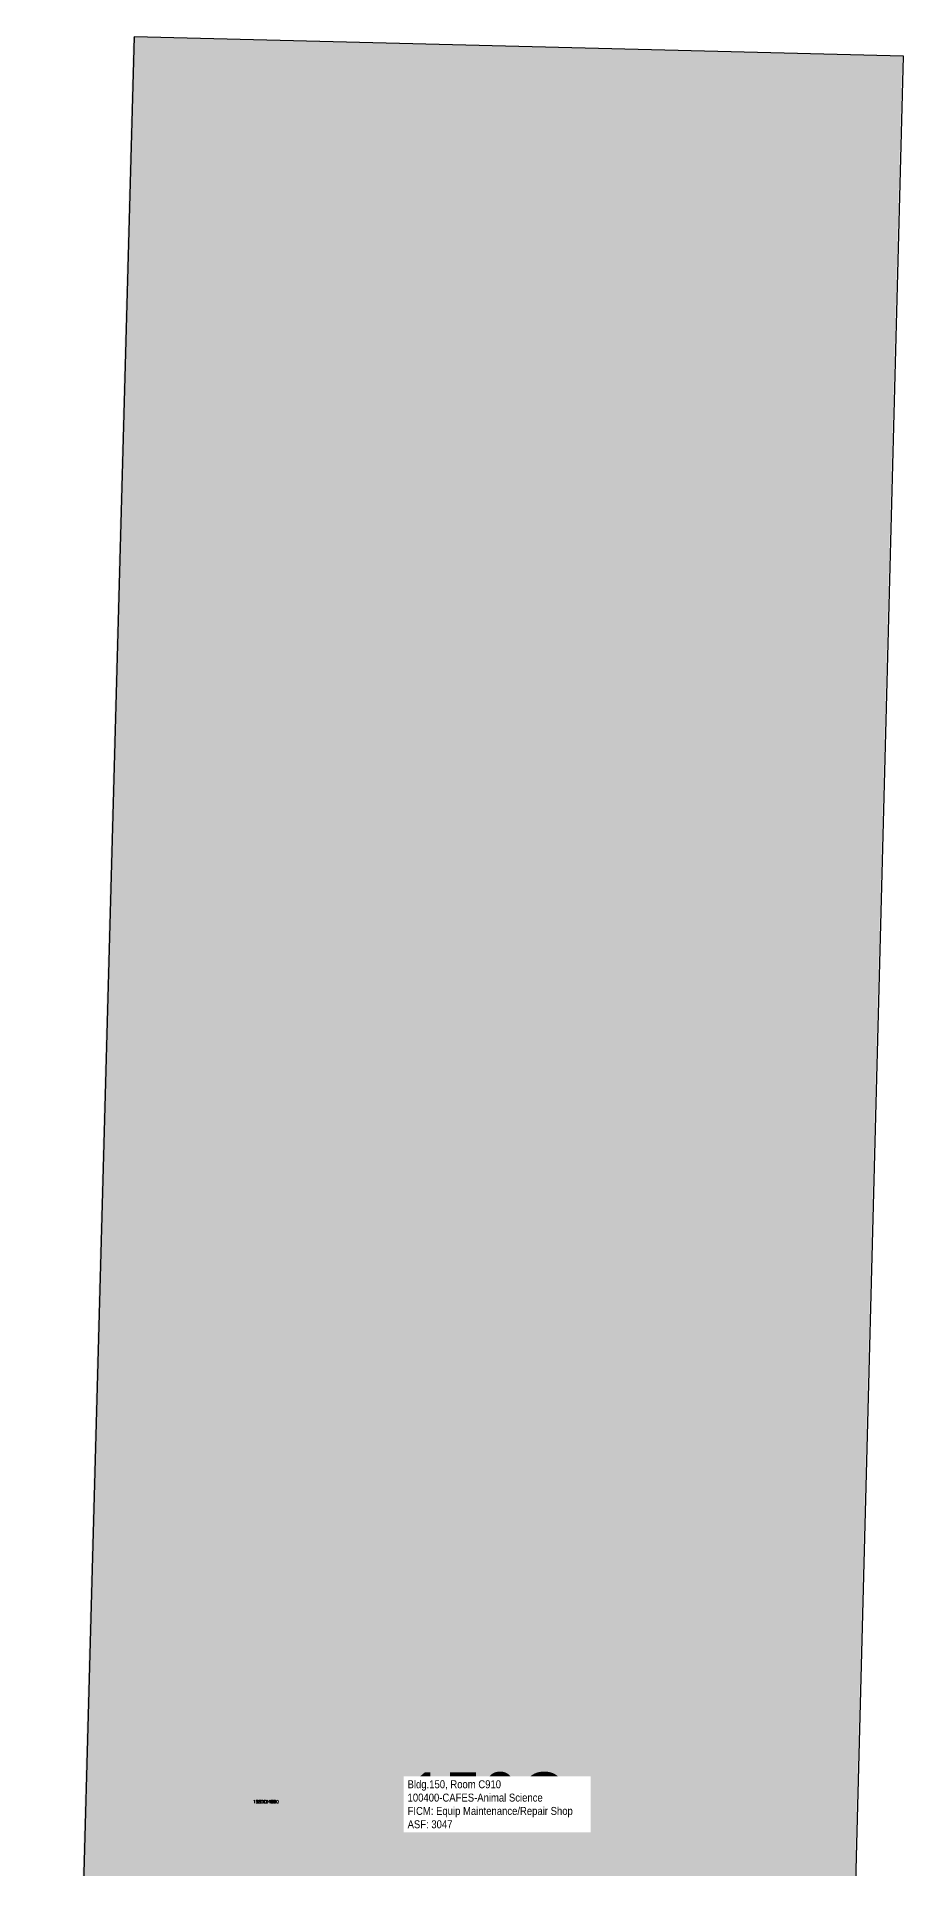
# Model space of a CAD drawing. Header units: inches. Extents: x 69146804 to 69147152, y 27721639 to 27723090.
# Drawn here: x 69146804 to 69147152, y 27722354 to 27723090 of the extents above; entities that cross this region are included whole.
import ezdxf
from ezdxf.enums import TextEntityAlignment as Align

# ---------------------------------------------------------------- set-up
doc = ezdxf.new("R2010")
doc.units = ezdxf.units.IN
doc.header["$MEASUREMENT"] = 0
for name, color, linetype in [('A-IDEN-RNUM', 7, 'Continuous'), ('A-IDEN-SNUM', 4, 'Continuous'), ('A-IDEN-VNUM', 4, 'Continuous'), ('A-WALL', 5, 'Continuous'), ('Rooms-Category-Color', 7, 'Continuous'), ('Rooms-College-Color', 7, 'Continuous'), ('Rooms-Department-Color', 7, 'Continuous'), ('Rooms-Division-Color', 7, 'Continuous'), ('Rooms-Information', 7, 'Continuous')]:
    doc.layers.add(name, color=color, linetype=linetype)
doc.styles.add('CP_ROOMVNUMBER', font='arial.ttf', dxfattribs={"width": 0.85, "height": 0.075})
doc.styles.add('ROOMSNUMBER', font='TXT.SHX', dxfattribs={"height": 1})

msp = doc.modelspace()

# ---------------------------------------------------------------- hatches: boundary and pattern name
at = {"layer": 'Rooms-Category-Color', "true_color": 0xe3c5e1}
msp.add_hatch(color=254, dxfattribs=at).paths.add_polyline_path([(69146842.32, 27723089.69), (69146803.55, 27721677.48), (69147114.51, 27721665.72), (69147151.43, 27723081.84)])
at = {"layer": 'Rooms-College-Color', "true_color": 0xe3c5e1}
msp.add_hatch(color=254, dxfattribs=at).paths.add_polyline_path([(69146842.32, 27723089.69), (69146803.55, 27721677.48), (69147114.51, 27721665.72), (69147151.43, 27723081.84)])
at = {"layer": 'Rooms-Department-Color', "true_color": 0xe3c5e1}
msp.add_hatch(color=254, dxfattribs=at).paths.add_polyline_path([(69146842.32, 27723089.69), (69146803.55, 27721677.48), (69147114.51, 27721665.72), (69147151.43, 27723081.84)])
at = {"layer": 'Rooms-Division-Color', "true_color": 0xe3c5e1}
msp.add_hatch(color=254, dxfattribs=at).paths.add_polyline_path([(69146842.32, 27723089.69), (69146803.55, 27721677.48), (69147114.51, 27721665.72), (69147151.43, 27723081.84)])

# ---------------------------------------------------------------- linework, layer by layer
at = {"layer": 'A-WALL'}
msp.add_lwpolyline([(69146842.77, 27723089.67), (69146804, 27721677.47), (69147114.96, 27721665.71), (69147151.87, 27723081.82)], close=True, dxfattribs=at)

# ---------------------------------------------------------------- texts
at = {"layer": 'A-IDEN-RNUM', "style": 'ROOMSNUMBER'}
msp.add_text('0910-00', height=1.2, dxfattribs=at).set_placement((69146895.7, 27722380.53), align=Align.MIDDLE)
at = {"layer": 'A-IDEN-SNUM', "style": 'ROOMSNUMBER'}
msp.add_text('1500C91000', height=1.2, dxfattribs=at).set_placement((69146895.7, 27722380.53), align=Align.MIDDLE)
at = {"layer": 'A-IDEN-VNUM', "style": 'CP_ROOMVNUMBER', "width": 0.85}
msp.add_text('150C', height=22.5, dxfattribs=at).set_placement((69146984.56, 27722381.06), align=Align.MIDDLE)

# ---------------------------------------------------------------- next in the draw order: texts
at = {"layer": 'Rooms-Information', "insert": (69146952.63, 27722369.81), "char_height": 3.21429, "width": 72, "attachment_point": 7, "style": 'CP_ROOMVNUMBER', "bg_fill": 3, "box_fill_scale": 1.5, "bg_fill_color": 256, "bg_fill_true_color": 13158600, "bg_fill_transparency": 0}
msp.add_mtext('Bldg.150, Room C910^M^J100400-CAFES-Animal Science^M^JFICM: Equip Maintenance/Repair Shop^M^JASF: 3047', dxfattribs=at)

doc.saveas('drawing.dxf')
